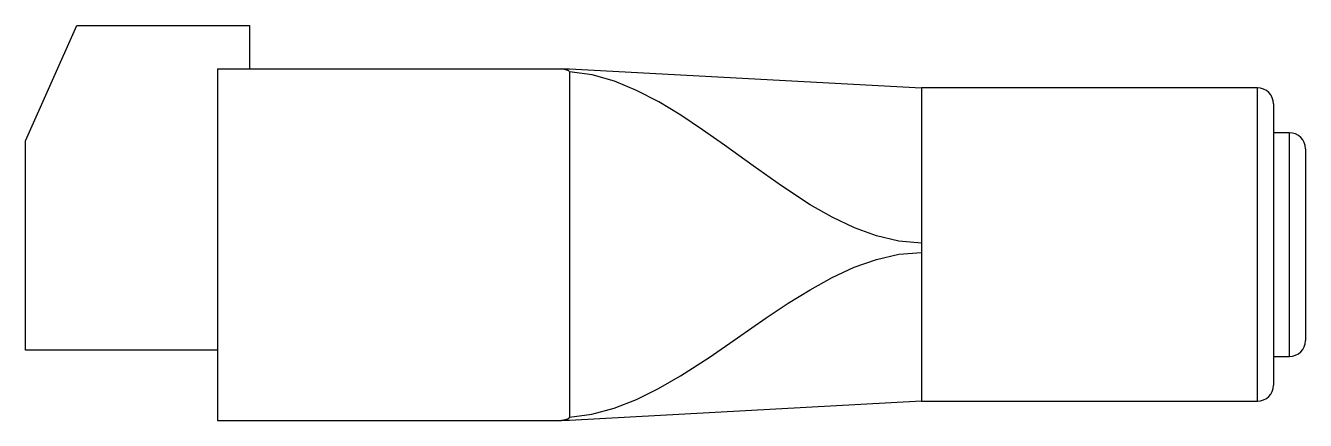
# Model space of a CAD drawing. Extents: x 0 to 158, y 0 to 119.
# Drawn here: x 118.28 to 158.28, y 106.99 to 119.34 of the extents above; entities outside this region: 2.
import ezdxf
from ezdxf.enums import TextEntityAlignment as Align

# ---------------------------------------------------------------- set-up
doc = ezdxf.new("R2010")
doc.units = 0
doc.layers.get('0').update_dxf_attribs({"linetype": 'CONTINUOUS'})

msp = doc.modelspace()

# ---------------------------------------------------------------- linework, layer by layer
at = {"color": 7, "linetype": 'CONTINUOUS'}
for p, q in [((118.284, 115.741), (119.884, 119.341)), ((119.884, 119.341), (125.284, 119.341)), ((125.284, 119.341), (125.284, 117.991)), ((124.284, 117.991), (124.284, 106.991)), ((124.284, 117.991), (135.035, 117.991)), ((135.035, 117.991), (135.284, 117.991)), ((135.284, 117.991), (146.284, 117.391)), ((135.284, 117.892), (135.284, 107.09)), ((156.784, 117.391), (146.284, 117.391)), ((146.284, 117.391), (146.284, 112.536)), ((157.284, 116.891), (157.284, 108.091)), ((118.284, 109.191), (118.284, 115.741)), ((157.784, 115.991), (157.284, 115.991)), ((158.284, 115.491), (158.284, 109.491)), ((146.284, 112.536), (146.284, 112.248)), ((146.284, 112.248), (146.284, 107.591)), ((124.284, 109.191), (118.284, 109.191)), ((157.284, 108.991), (157.784, 108.991)), ((146.284, 107.591), (135.284, 106.991)), ((146.284, 107.591), (156.784, 107.591)), ((124.284, 106.991), (135.035, 106.991)), ((135.284, 106.991), (135.035, 106.991))]:
    msp.add_line(p, q, dxfattribs=at)
at = {"color": 8, "linetype": 'CONTINUOUS'}
for p, q in [((156.784, 107.591), (156.784, 117.391)), ((157.784, 108.991), (157.784, 115.991))]:
    msp.add_line(p, q, dxfattribs=at)
at = {"color": 7, "linetype": 'CONTINUOUS'}
for points in [[(135.284, 117.892), (135.282, 117.899), (135.277, 117.908), (135.263, 117.921), (135.203, 117.95), (135.035, 117.991)], [(146.284, 112.536), (145.579, 112.598), (144.88, 112.76), (144.186, 113.014), (143.496, 113.345), (142.809, 113.739), (141.913, 114.324), (141.02, 114.956), (140.127, 115.602), (139.443, 116.085), (138.758, 116.542), (138.071, 116.956), (137.38, 117.313), (136.686, 117.598), (135.988, 117.796), (135.284, 117.892)], [(135.284, 107.09), (135.986, 107.183), (136.683, 107.373), (137.375, 107.647), (138.064, 107.989), (138.75, 108.386), (139.645, 108.964), (140.539, 109.578), (141.432, 110.197), (142.117, 110.654), (142.803, 111.079), (143.491, 111.46), (144.183, 111.781), (144.878, 112.027), (145.578, 112.186), (146.284, 112.248)], [(135.035, 106.991), (135.229, 107.042), (135.251, 107.053), (135.273, 107.069), (135.28, 107.077), (135.283, 107.085), (135.284, 107.09)]]:
    msp.add_lwpolyline(points, dxfattribs=at)
for centre, start, end in [((156.784, 116.891), 0, 90), ((157.784, 115.491), 0, 90), ((157.784, 109.491), 270, 0), ((156.784, 108.091), 270, 0)]:
    msp.add_arc(centre, 0.5, start, end, dxfattribs=at)

# ---------------------------------------------------------------- texts
for s, width, p in [('Edition étudiante de SolidWorks.', 0.667188, (0, 5.449)), ('A usage universitaire uniquement.', 0.668182, (0, 0))]:
    msp.add_text(s, height=3.633, dxfattribs=dict(at, width=width)).set_placement(p, align=Align.BOTTOM_LEFT)

doc.saveas('drawing.dxf')
